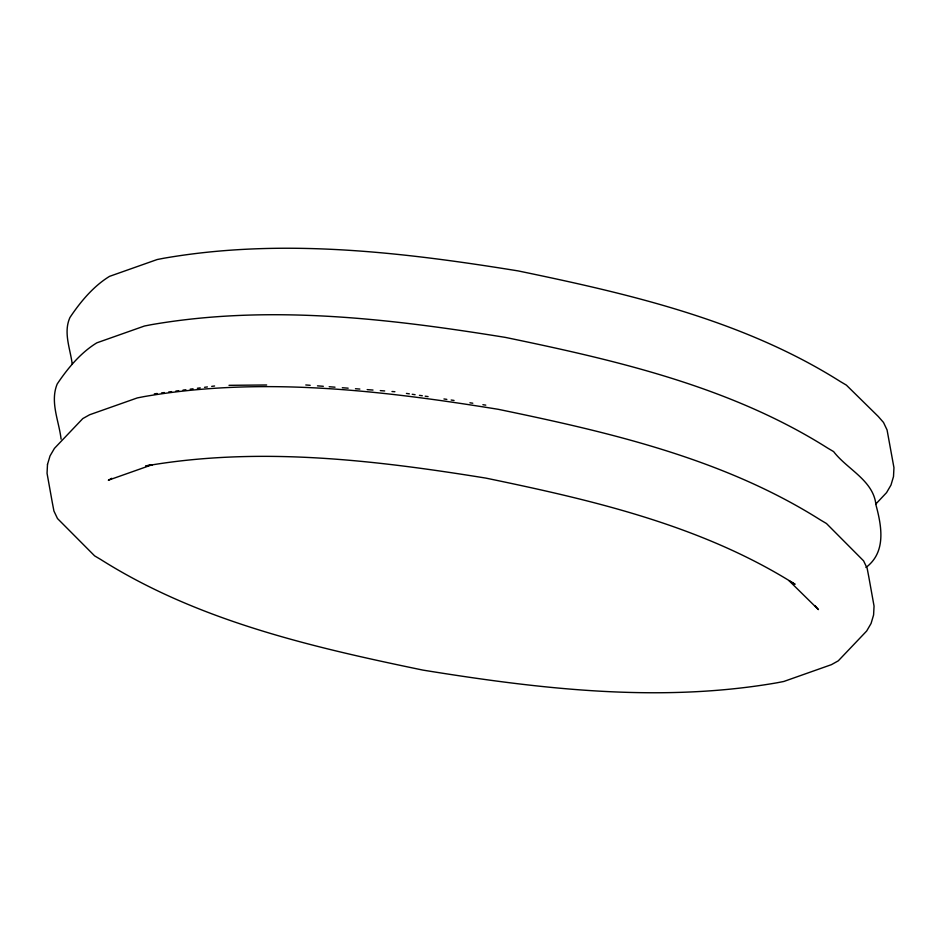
<?xml version="1.0" encoding="UTF-8"?>
<svg xmlns="http://www.w3.org/2000/svg" width="941" height="941" viewBox="0 0 941 941"><rect width="100%" height="100%" fill="white"/><g stroke="black" fill="none" stroke-linecap="round" stroke-linejoin="round"><path stroke-width="1.41" d="M875.742 504.105L886.563 492.625L890.974 485.074L893.503 476.569L893.95 467.701L887.069 429.955L883.505 422.462L878.224 416.428L846.359 385.116L840.301 381.528C743.202 320.14 629.258 293.945 518.103 270.902C401.348 252.012 281.335 237.826 163.805 258.246L157.194 259.528L109.556 276.348C93.382 286.205 80.361 301.92 69.928 317.529C63.153 332.679 70.352 348.84 72.222 364.214M865.955 567.47C886.387 552.179 881.729 526.301 875.942 504.882C873.613 480.463 847.065 469.265 833.62 451.609L827.562 448.022C730.463 386.633 616.52 360.427 505.364 337.396C388.609 318.505 268.597 304.308 151.054 324.727L144.455 326.021L96.817 342.842C80.644 352.699 67.611 368.413 57.189 384.022C49.814 402.007 58.989 420.933 61.094 439.141M111.767 478.299L108.344 480.216L152.36 464.666L145.749 465.948C258.563 446.352 373.765 459.973 485.827 478.099C592.548 500.2 701.845 525.384 795.074 584.279L789.017 580.691L818.447 609.615L814.93 605.592M154.348 393.856L157.218 393.491M161.511 392.926L164.381 392.55M168.686 391.985L171.556 391.609M175.861 391.056L178.719 390.68M183.024 390.115L185.895 389.739M190.2 389.174L193.058 388.798M197.363 388.245L200.233 387.868M204.538 387.304L207.396 386.927M211.701 386.363L214.572 385.998M229.004 385.328L266.656 384.975M305.79 384.963L310.177 385.304M317.482 385.857L323.328 386.292M329.174 386.739L335.008 387.186M342.312 387.739L348.158 388.174M355.463 388.727L359.85 389.068M367.155 389.621L373.001 390.056M380.305 390.609L384.681 390.95M391.985 391.503L394.902 391.715M406.441 393.42L409.335 393.844M412.217 394.279L415.099 394.702M419.427 395.338L422.309 395.761M425.203 396.196L428.084 396.62M443.952 398.96L446.834 399.384M451.162 400.019L454.044 400.454M469.912 402.795L472.794 403.219M482.886 404.712L485.779 405.136M47.497 464.431L47.05 473.299L52.32 502.612L53.931 511.045L57.495 518.538L94.641 555.884L100.699 559.472C197.798 620.86 311.742 647.055 422.897 670.098C539.652 688.988 659.665 703.174 777.195 682.754L783.806 681.472L831.444 664.652L838.29 660.829L866.661 631.023L871.072 623.471L873.589 614.967L874.048 606.086L868.778 576.786L867.167 568.352L863.603 560.86L826.457 523.514L820.399 519.926C723.3 458.538 609.356 432.331 498.201 409.3C381.446 390.409 261.433 376.212 143.891 396.632L137.292 397.925L89.654 414.746L82.808 418.569L54.437 448.375L50.026 455.926L47.497 464.431"/></g></svg>
